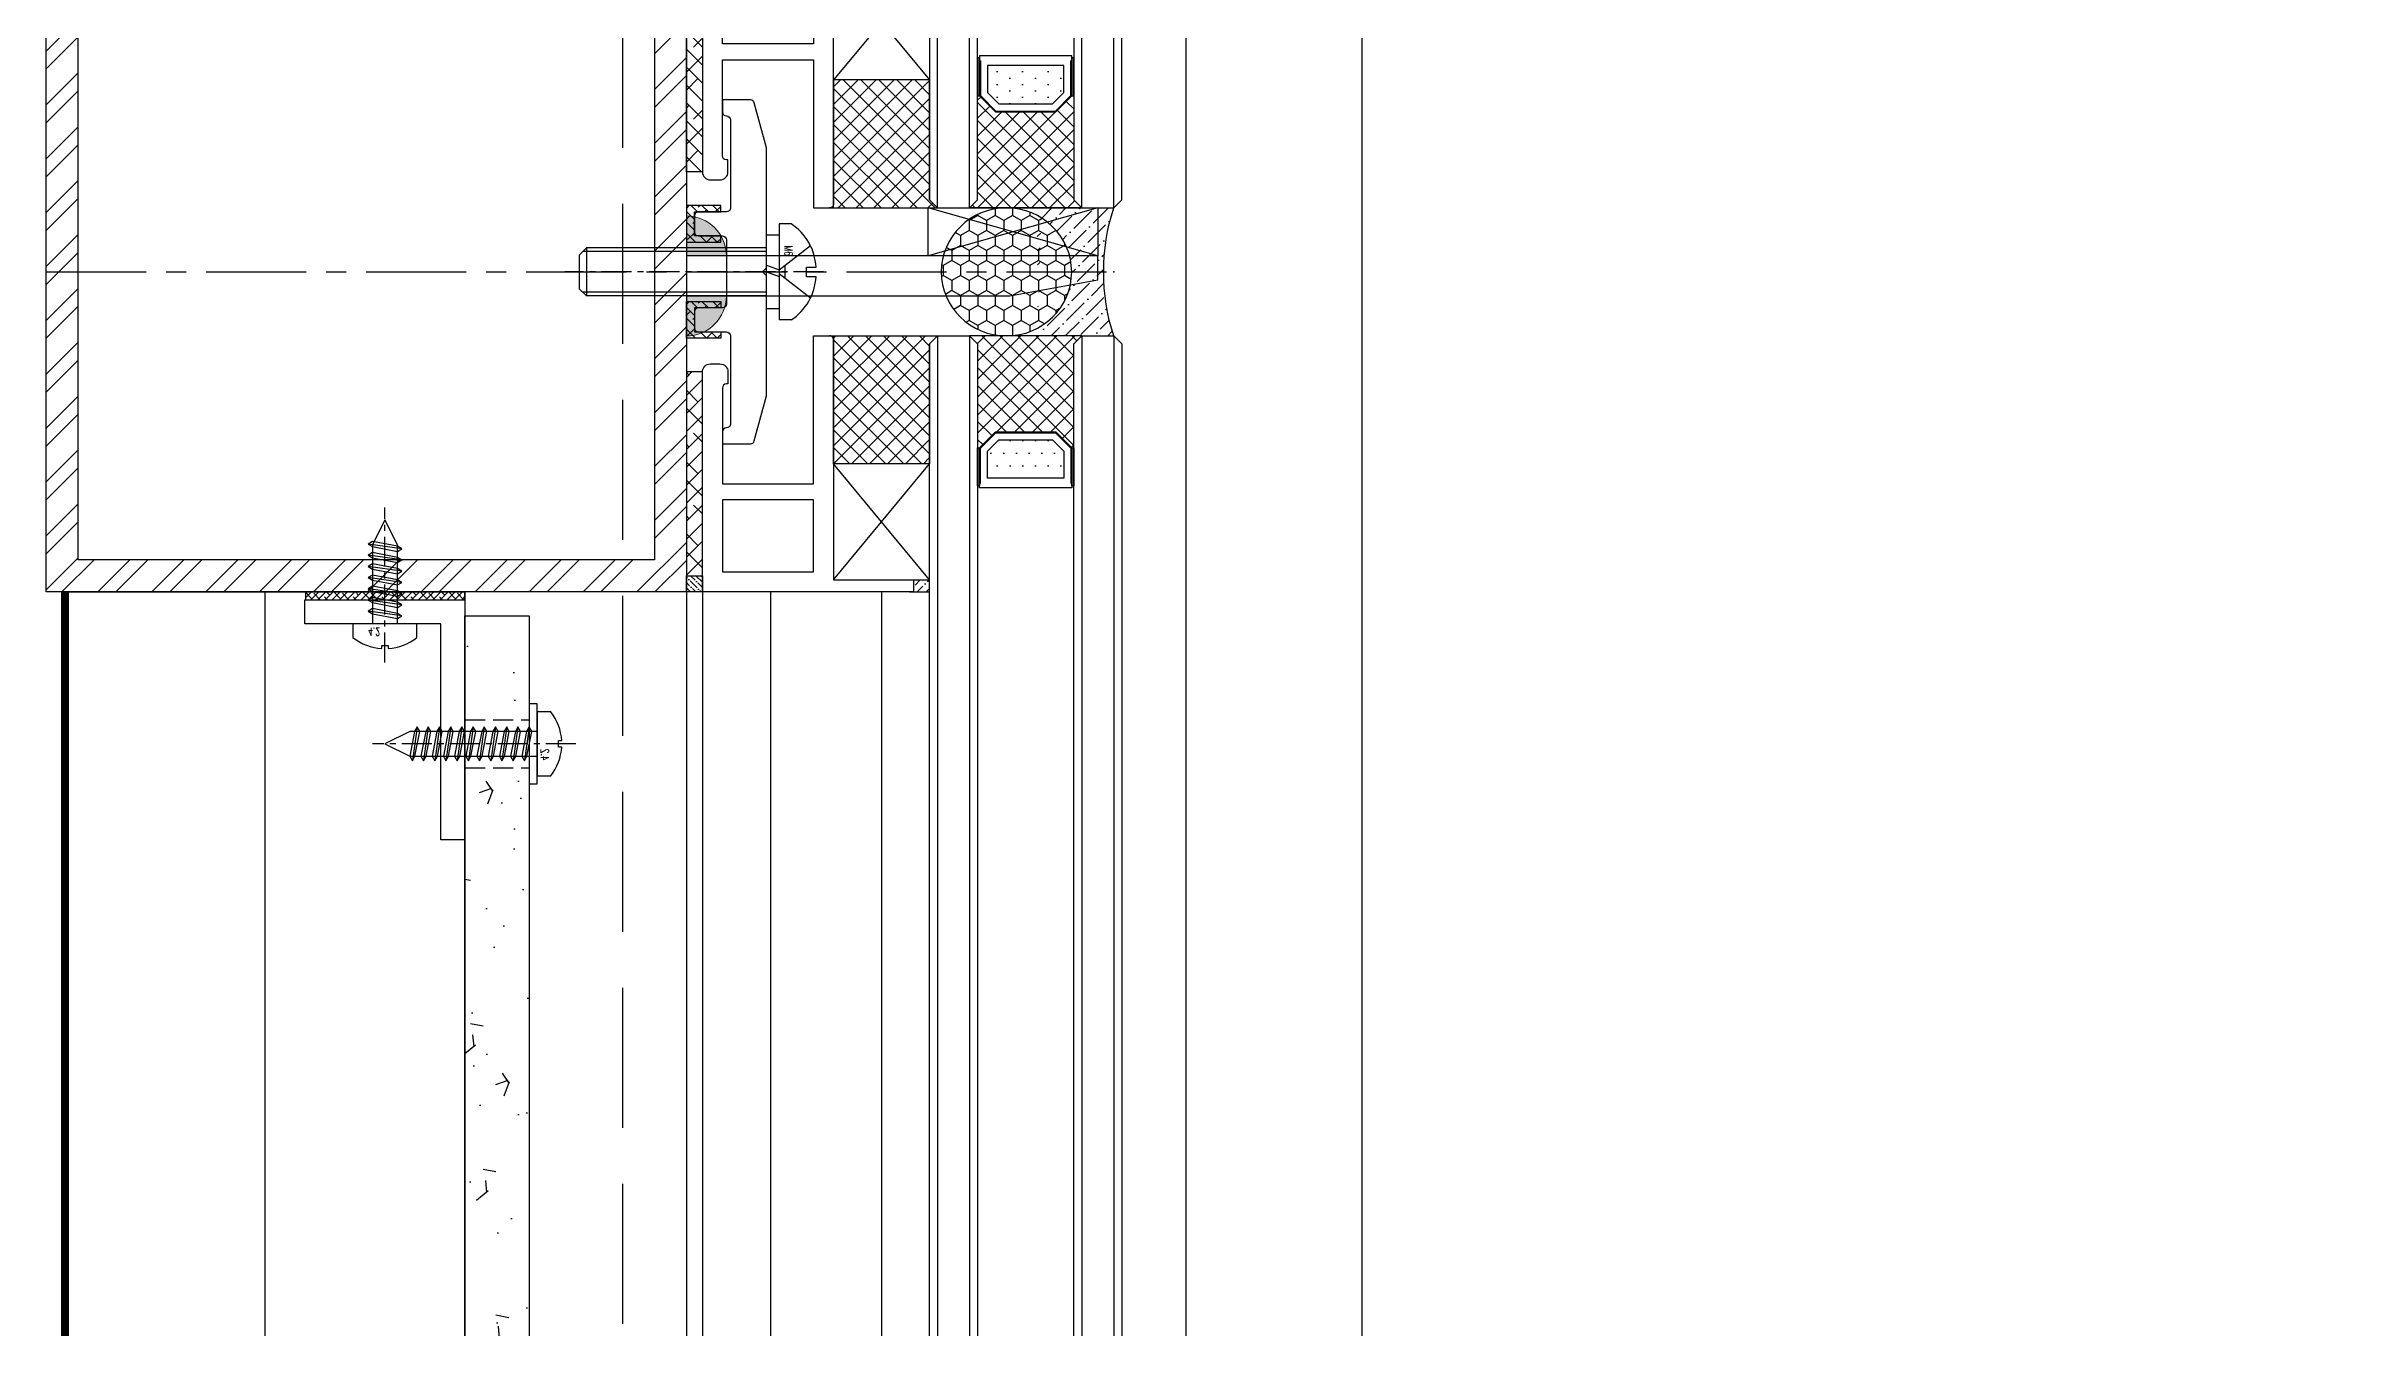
# Model space of a CAD drawing. Extents: x 220580 to 2027826, y -309201 to 71987.
# Drawn here: x 323569.2 to 323857.7, y -153011.4 to -152851.1 of the extents above; entities that cross this region are included whole.
import ezdxf
from ezdxf.enums import TextEntityAlignment as Align

# ---------------------------------------------------------------- set-up
doc = ezdxf.new("R2010")
doc.units = 0
for name, pattern in [('AUSGEZOGEN', [0]), ('CENTER', [2, 1.25, -0.25, 0.25, -0.25]), ('ZN-CENTER', [2, 1.25, -0.25, 0.25, -0.25]), ('ZN-DASH', [0.35, 0.25, -0.1])]:
    doc.linetypes.add(name, pattern=pattern)
for name, color, linetype in [('!ZN1-填充-8', 8, 'Continuous'), ('!ZN3-其它材质幕墙-60', 60, 'Continuous'), ('!ZN3-玻璃幕墙-4', 4, 'Continuous'), ('!ZN4-辅助材料-1', 1, 'Continuous'), ('!ZN4-配件-11', 11, 'Continuous'), ('!ZN5-钢材投影-40', 40, 'Continuous'), ('!ZN5-铝材投影-112', 112, 'Continuous'), ('!ZN5-铝材断面-6', 6, 'Continuous'), ('!ZN6-虚线-8', 8, 'ZN-DASH'), ('11紧固件', 11, 'Continuous'), ('20剖面图$0$A-SFCE', 30, 'Continuous'), ('2钢材断面', 2, 'Continuous'), ('A_Hatch', 8, 'Continuous'), ('BM', 8, '保温棉'), ('DIM', 173, 'Continuous'), ('Fill', 8, 'Continuous'), ('ZX', 240, 'CENTER'), ('型材截面颜色', 253, 'Continuous')]:
    doc.layers.add(name, color=color, linetype=linetype)
for name, color, linetype, lineweight in [('0CABR-填充', 8, 'Continuous', 5), ('0CABR-密封材料、垫片', 195, 'Continuous', 9), ('0填充', 8, 'Continuous', 13)]:
    doc.layers.add(name, color=color, linetype=linetype, lineweight=lineweight)
doc.styles.add('DHTEXT-1', font='ROMANS.shx', dxfattribs={"width": 0.7, "bigfont": 'CHINESE.shx'})
doc.linetypes.add('保温棉', pattern='A,0.006248399999999999,-6.2484,[134,ltypeshp.shx,S=6.2484,R=0,X=-6.2484,Y=0],-12.4968,[134,ltypeshp.shx,S=6.2484,R=180,X=6.2484,Y=0],-6.2484', length=24.9998484)
doc.dimstyles.new('ZN200', dxfattribs={"dimscale": 200, "dimtxt": 2.5, "dimasz": 1.5, "dimexe": 1, "dimexo": 2, "dimgap": 0.9, "dimtad": 1, "dimdec": 0, "dimdsep": 46, "dimtxsty": 'DHTEXT-1', "dimblk": 'ARCHTICK', "dimcen": 2.5, "dimclrd": 173, "dimclre": 173, "dimclrt": 7, "dimazin": 2, "dimtfac": 1, "dimtdec": 0, "dimtix": 1, "dimtmove": 2, "dimatfit": 3, "dimfxl": 0, "dimtolj": 1, "dimtzin": 0, "dimarcsym": 0})

# ---------------------------------------------------------------- blocks, each defined once
blk = doc.blocks.new('20250822090122')
at = {"layer": 'A_Hatch'}
h = blk.add_hatch(dxfattribs=at)
h.set_pattern_fill('ANSI32', color=256)
h.set_pattern_definition([(45, (-80, -40), (-3.367596045400933, 3.367596045400933), []), (45, (-77.75493500000448, -40), (-3.367596045400933, 3.367596045400933), [])])
h.paths.add_polyline_path([(0, 40), (-80, 40), (-80, -40), (0, -40)])
h.paths.add_polyline_path([(-4, 36), (-4, -36), (-76, -36), (-76, 36)], flags=16)
at = {"layer": '2钢材断面'}
for points in [[(-80, 40), (0, 40), (0, -40), (-80, -40)], [(-76, 36), (-4, 36), (-4, -36), (-76, -36)]]:
    blk.add_lwpolyline(points, close=True, dxfattribs=at)
blk = doc.blocks.new('20230625105620')
at = {"layer": '0CABR-填充'}
h = blk.add_hatch(dxfattribs=at)
h.set_pattern_fill('ANSI38', color=256, scale=0.3, angle=90.00000000000001)
h.set_pattern_definition([(135, (669.6330778690171, -11486.45394119481), (-0.6735192090801863, -0.6735192090801866), []), (225, (669.6330778690171, -11486.45394119481), (-0.6735192090801858, -2.02055762724056), [2.38125, -1.42875])])
h.paths.add_polyline_path([(-5.199999999720603, 3.69999999992433), (-5.199999999953434, 4.500000000203727), (-8.5, 4.499999999970896), (-8.49999999976717, 7.499999999970896), (-5.199999999953434, 7.499999999970896), (-5.199999999953434, 8.300000000017462), (-9.49999999976717, 8.300000000017462), (-9.5, 3.69999999992433)])
h = blk.add_hatch(dxfattribs=at)
h.set_pattern_fill('ANSI38', color=256, scale=0.3, angle=90)
h.set_pattern_definition([(135, (669.6330778690754, -11486.45394119481), (-0.6735192090801865, -0.6735192090801864), []), (225, (669.6330778690754, -11486.45394119481), (-0.6735192090801867, -2.020557627240559), [2.38125, -1.42875])])
h.paths.add_polyline_path([(-5.199999999662396, 3.69999999992433), (-5.199999999895226, 4.500000000203727), (-8.499999999941792, 4.499999999970896), (-8.499999999708962, 7.499999999970896), (-5.199999999895226, 7.499999999970896), (-5.199999999895226, 8.300000000017462), (-9.499999999708962, 8.300000000017462), (-9.499999999941792, 3.69999999992433)])
h = blk.add_hatch(dxfattribs=at)
h.set_pattern_fill('ANSI38', color=256, scale=0.3, angle=90.00000000000001)
h.set_pattern_definition([(135, (669.6330778687843, -11498.45394119481), (-0.6735192090801863, -0.6735192090801866), []), (225, (669.6330778687843, -11498.45394119481), (-0.6735192090801858, -2.02055762724056), [2.38125, -1.42875])])
h.paths.add_polyline_path([(-5.199999999953434, -8.30000000007567), (-5.200000000186265, -7.499999999796273), (-8.50000000023283, -7.500000000029104), (-8.5, -4.500000000029104), (-5.200000000186265, -4.500000000029104), (-5.200000000186265, -3.699999999982538), (-9.5, -3.699999999982538), (-9.50000000023283, -8.30000000007567)])
h = blk.add_hatch(dxfattribs=at)
h.set_pattern_fill('ANSI38', color=256, scale=0.3, angle=90)
h.set_pattern_definition([(135, (669.6330778688425, -11498.45394119481), (-0.6735192090801865, -0.6735192090801864), []), (225, (669.6330778688425, -11498.45394119481), (-0.6735192090801867, -2.020557627240559), [2.38125, -1.42875])])
h.paths.add_polyline_path([(-5.199999999895226, -8.30000000007567), (-5.200000000128057, -7.499999999796273), (-8.500000000174623, -7.500000000029104), (-8.499999999941792, -4.500000000029104), (-5.200000000128057, -4.500000000029104), (-5.200000000128057, -3.699999999982538), (-9.499999999941792, -3.699999999982538), (-9.500000000174623, -8.30000000007567)])
at = {"layer": '!ZN4-辅助材料-1'}
for points in [[(-5.199999999662396, 3.69999999992433), (-5.199999999895226, 4.500000000203727), (-8.499999999941792, 4.499999999970896), (-8.499999999708962, 7.499999999970896), (-5.199999999895226, 7.499999999970896), (-5.199999999895226, 8.300000000017462), (-9.499999999708962, 8.300000000017462), (-9.499999999941792, 3.69999999992433), (-5.199999999662396, 3.69999999992433)], [(-5.199999999662396, -3.700000000215368), (-5.199999999895226, -4.500000000261934), (-8.499999999941792, -4.500000000261934), (-8.499999999708962, -7.500000000029104), (-5.199999999895226, -7.500000000261934), (-5.199999999895226, -8.30000000007567), (-9.499999999708962, -8.30000000007567), (-9.499999999941792, -3.699999999982538), (-5.199999999662396, -3.700000000215368)]]:
    blk.add_lwpolyline(points, dxfattribs=at)
at = {"layer": '!ZN5-铝材投影-112'}
blk.add_lwpolyline([(-4.499999999767169, 3.999999999970896), (-4.5, -4.000000000029104, -0.4142135623702536), (-4.999999999767169, -4.500000000029104), (-7.999999999767169, -4.500000000029104, 0.414213562373095), (-8.49999999976717, -5.000000000029104), (-8.49999999976717, -7.000000000029104, 0.414213562373095), (-7.999999999767169, -7.500000000029104), (-4.499999999476131, -7.500000000025466, -0.414213562373095), (-3.999999999476131, -8.000000000025466), (-3.999999999476131, -19.00000000002547, -0.414213562373095), (-4.499999999476131, -19.50000000002547, 0.414213562373095), (-4.999999999476131, -20.00000000002547), (-4.999999999476131, -21.50000000002547), (-1.491358648519963, -21.5000000000291, 0.3394542588629411), (-1.008395735407248, -21.12940952254576), (0.5, -15.5000000000291), (0.5, -0.5000000000291038), (0, -2.91038304567337e-11), (0.5, 0.4999999999708962), (0.5000000002328306, 15.4999999999709), (-1.008395735174417, 21.12940952248755, 0.3394542588629411), (-1.491358648519963, 21.4999999999709), (-4.999999999476131, 21.49999999996726), (-4.999999999476131, 19.99999999996726, 0.414213562373095), (-4.499999999476131, 19.49999999996726, -0.414213562373095), (-3.999999999476131, 18.99999999996726), (-3.999999999476131, 7.999999999967258, -0.414213562373095), (-4.499999999476131, 7.499999999967258), (-7.999999999767169, 7.499999999970896, 0.414213562373095), (-8.49999999976717, 6.999999999970896), (-8.49999999976717, 4.999999999970896, 0.414213562373095), (-7.999999999767169, 4.499999999970896), (-4.999999999767169, 4.499999999970896, -0.4142135623688329), (-4.499999999767169, 3.999999999970896)], format="xyb", close=True, dxfattribs=at)
at = {"layer": '0CABR-密封材料、垫片'}
for points in [[(-5.199999999720603, 3.69999999992433), (-5.199999999953434, 4.500000000203727), (-8.5, 4.499999999970896), (-8.49999999976717, 7.499999999970896), (-5.199999999953434, 7.499999999970896), (-5.199999999953434, 8.300000000017462), (-9.49999999976717, 8.300000000017462), (-9.5, 3.69999999992433), (-5.199999999720603, 3.69999999992433)], [(-5.199999999720603, -3.700000000215368), (-5.199999999953434, -4.500000000261934), (-8.5, -4.500000000261934), (-8.49999999976717, -7.500000000029104), (-5.199999999953434, -7.500000000261934), (-5.199999999953434, -8.30000000007567), (-9.49999999976717, -8.30000000007567), (-9.5, -3.699999999982538), (-5.199999999720603, -3.700000000215368)]]:
    blk.add_lwpolyline(points, dxfattribs=at)
blk = doc.blocks.new('*U610')
at = {"linetype": 'ByBlock', "ltscale": 10}
for p, q in [((-3.099760062443238, 5.999999999999091), (-1.5997600624396, 5.999999999999091)), ((-1.5997600624396, -5.999999999999091), (-1.5997600624396, 5.999999999999091)), ((-5.512308570388996, 3.264313849224891), (-1.5997600624396, 0.2324707128979036)), ((-1.5997600624396, -4.620044984873882), (-1.5997600624396, 4.620044984872013)), ((-1.5997600624396, 4.620044984872013), (0, 4.620044984872013)), ((0, 4.620044984872013), (0, -4.620044984873882)), ((2.220446049250313e-16, 3.000000000002645), (22.5002399375644, 3.000000000000339)), ((22.50023993756076, -2.999999999986928), (22.50023993755713, 3.000000000014891)), ((22.50023993755713, 3.000000000014891), (23.40023993755858, 2.100000000013436)), ((-6.199760062438145, 0.5999999999958163), (-4.999760062433779, 0.5999999999976353)), ((-4.999760062433779, 0.5999999999976353), (-4.999760062433779, -0.5999999999994543)), ((-2.359507198434585, 0.8212005739923881), (-2.359507198434585, -0.8212005739890408)), ((0, -9.343636975245317e-13), (-1.5997600624396, 0.5822434348437788)), ((2.220446049250313e-16, 2.55000000000389), (22.95023993756877, 2.549999999997793)), ((23.40023993756222, -2.100000000009119), (23.40023993755858, 2.100000000013436)), ((-4.999760062433779, -0.5999999999994543), (-6.200041946336569, -0.6000000000067303)), ((-5.512308570388996, -3.264313849219434), (-1.5997600624396, -0.2324707128950645)), ((-0.0001236077368957922, -0.834518847842471), (-1.599883670176496, -0.2522754129977578)), ((0, -2.549999999996544), (22.95023993757604, -2.549999999997114)), ((22.50023993755713, -3.000000000014213), (23.40023993755858, -2.100000000012757)), ((0, -4.620044984873882), (-1.5997600624396, -4.620044984873882)), ((2.220446049250313e-16, -2.999999999997355), (22.50023993756804, -2.999999999999661)), ((-3.0997600624396, -5.999999999999091), (-1.5997600624396, -5.999999999999091))]:
    blk.add_line(p, q, dxfattribs=at)
at = {"color": 0, "linetype": 'ZN-CENTER', "ltscale": 3}
blk.add_line((-7.149760062439595, 2.968965134506063e-13), (25.2002399375604, 2.456684181638768e-12), dxfattribs=at)
at = {"linetype": 'ByBlock', "ltscale": 10}
for centre, radius, start, end in [((0.6289204536260513, 0.2696463704114649), 6.836666666661672, 123.0516276806388, 177.2303399897559), ((0.6289204536260513, -0.2696463704151029), 6.836666666662514, 182.7696600102441, 236.9483723193611)]:
    blk.add_arc(centre, radius, start, end, dxfattribs=at)
at = {"layer": 'Defpoints', "color": 0, "ltscale": 10, "style": 'DHTEXT-1', "width": 0.7}
blk.add_text('M6', height=1, rotation=90, dxfattribs=at).set_placement((-2.254738332375523, -2.651439335049475), align=Align.CENTER)
blk = doc.blocks.new('16胶缝')
at = {"layer": '!ZN1-填充-8', "ltscale": 0.1}
h = blk.add_hatch(dxfattribs=at)
h.set_pattern_fill('HONEY', color=256, scale=10, style=0)
h.set_pattern_definition([(4.818975183877585e-15, (-19679.56000236233, -11324.37131966545), (1.875, 1.08253175), [1.25, -2.5]), (120, (-19679.56000236233, -11324.37131966545), (-1.874999995903225, 1.082531757095823), [1.249999999999998, -2.499999999999997]), (60.00000000000003, (-19679.56000236233, -11324.37131966545), (4.096775418904741e-09, 2.165063507095822), [-2.499999999999998, 1.249999999999999])])
edge = h.paths.add_edge_path()
edge.add_ellipse((8.000000000182808, 13.40127735032729), major_axis=(-1.852811262691897e-12, -8.148750109612592), ratio=0.9817456533069091, start_angle=0, end_angle=360)
h = blk.add_hatch(dxfattribs=at)
h.set_pattern_fill('ANSI36', color=256, scale=10, style=0)
h.set_pattern_definition([(45.00000000000003, (-19679.575386873, -11324.37131966545), (0.6629126073623883, 2.430679560328756), [3.125, -0.625, 0, -0.625])])
edge = h.paths.add_edge_path()
edge.add_ellipse((8.015384510843433, 13.40127735032729), major_axis=(0.8733517820453444, 8.103544729698486), ratio=0.9813319895029027, start_angle=124.6262873536864, end_angle=247.3977371599691, ccw=False)
edge.add_arc((0.0005942590132690384, 10.19757702908555), 1.197577176534192, 269.97156881858757, 324.48671338471985, ccw=False)
edge.add_line((1.455191522836685e-11, 8.999999999992724), (1.091393642127514e-11, -1.818989403545856e-12))
edge.add_arc((8.000000000015461, -24.92179927315374), 26.17434008740905, 432.2031562990745, 467.7968437009381, ccw=False)
edge.add_line((16.00000000001455, 0), (16.00000000001091, 9.000000000003638))
edge.add_arc((16.00645417175474, 10.22705133927502), 1.227068313314542, 216.5905572920867, 269.6986325029304, ccw=False)
at = {"layer": '!ZN4-辅助材料-1', "color": 1, "ltscale": 0.1}
blk.add_arc((8.000000000014552, -24.92179927313555), 26.17434008739207, 72.20315629866607, 107.7968437013339, dxfattribs=at)
blk.add_ellipse((8.000000000182808, 13.40127735032729), major_axis=(-1.852811262691897e-12, -8.148750109612592), ratio=0.9817456533069091, dxfattribs=at)
blk.add_point((8.000000000014552, 7.275957614183426e-12), dxfattribs=at)
blk = doc.blocks.new('胶缝断面')
at = {"color": 7, "ltscale": 0.1, "extrusion": (0, 0, -1), "zscale": -1, "rotation": 180}
blk.add_blockref('16胶缝', (8, 5.456968210637569e-12), dxfattribs=at)
blk = doc.blocks.new('20230625110549')
at = {"layer": '!ZN1-填充-8', "ltscale": 20}
h = blk.add_hatch(color=256, dxfattribs=at)
h.dxf.hatch_style = 1
h.paths.add_polyline_path([(0, 5), (0, 0), (5, 0, 0.4142135623730951)])
at = {"layer": '0CABR-填充', "ltscale": 20}
blk.add_line((0, 0), (0, 5), dxfattribs=at)
blk.add_arc((0, 0), 5, 0, 90, dxfattribs=at)
blk = doc.blocks.new('20250822103150', base_point=(-89262.55327602196, -87415.13117897836))
at = {"layer": '!ZN4-辅助材料-1'}
blk.add_lwpolyline([(-89131.15327524142, -87413.13117784284), (-89152.31959590278, -87413.13230322828), (-89152.31959575377, -87407.13276996238), (-89131.15327509241, -87407.13164457693), (-89131.15327524142, -87413.13117784284), (-89152.31959575377, -87407.13276996238), (-89131.15327509241, -87407.13164457693), (-89152.31959590278, -87413.13230322828)], dxfattribs=at)
at = {"layer": '!ZN5-钢材投影-40'}
blk.add_lwpolyline([(-89142.15327716633, -87418.13194908516), (-89131.15327524142, -87416.13194908516), (-89131.15327524142, -87413.13117784284), (-89182.55327602196, -87413.13117784284), (-89182.55327602196, -87418.13117784284), (-89142.14942095472, -87418.13117784284)], close=True, dxfattribs=at)
at = {"layer": '0CABR-填充', "ltscale": 20}
blk.add_blockref('20230625110549', (-89182.55327602196, -87413.13117784284), dxfattribs=at)
at = {"layer": '0CABR-填充', "ltscale": 20, "xscale": -1, "rotation": 180}
blk.add_blockref('20230625110549', (-89182.55327602196, -87418.1311778428), dxfattribs=at)
blk = doc.blocks.new('20240131155736')
at = {"layer": '!ZN1-填充-8'}
h = blk.add_hatch(dxfattribs=at)
h.set_pattern_fill('ANSI36', color=256, scale=0.5, angle=270, style=0)
h.set_pattern_definition([(315, (4155.516182055328, -11794.82250172619), (1.543481520808761, -0.4209495056751171), [1.984375, -0.396875, 0, -0.396875])])
h.paths.add_polyline_path([(-0.7497986001617392, 0.7500036128367356), (-0.7497986001617392, -0.7500036128367356), (1.250202532093681, -0.7500036128367356), (1.250202532093681, 0.7500036128367356)])
at = {"layer": '!ZN4-辅助材料-1', "linetype": 'AUSGEZOGEN'}
blk.add_line((-1.250202532108233, 0.749996387068677), (1.250202532108233, 0.7500036128367356), dxfattribs=at)
blk = doc.blocks.new('20240131160147')
at = {"layer": '!ZN5-铝材断面-6'}
blk.add_lwpolyline([(-3.359996820086963, 1.24972521692689), (-3.360017300714389, 19.749725232934), (-0.8600173007143894, 19.749725232934), (-0.8599968200869625, -10.750274787526), (9.139988671027822, -10.75027476862306), (9.139988671027822, -12.25027476862306), (-17.2600001134706, -12.25027476875402), (-17.2600001134706, 15.24972523121687, -0.414213562373095), (-16.2600001134706, 16.24972523121687), (-15.06000012539153, 16.24972523121687, -0.414213562373095), (-14.06000012539153, 15.24972523121687), (-14.06000012539153, 13.74972523121687), (-14.2600001134706, 13.74972523121687, 0.414213562373095), (-14.7600001134706, 13.24972523121687), (-14.7600001134706, 1.249725235698861)], format="xyb", close=True, dxfattribs=at)
blk.add_lwpolyline([(-14.7600001134706, -0.7502747643011389), (-14.7600001134706, -9.750274768754025), (-3.359996820086963, -9.750274787525996), (-3.359996820086963, -0.7502747830731096)], close=True, dxfattribs=at)
at = {"layer": '!ZN1-填充-8', "ltscale": 50, "xscale": -1, "rotation": 180}
blk.add_blockref('20240131155736', (9.889797354408074, -11.50027115578996), dxfattribs=at)
blk = doc.blocks.new('20250822102610', base_point=(-89164.55327459493, -87453.63117898782))
at = {"layer": '!ZN1-填充-8'}
h = blk.add_hatch(dxfattribs=at)
h.set_pattern_fill('ANSI37', color=256, angle=-1.272221872585407e-14, style=0)
h.set_pattern_definition([(44.99999999999999, (0, 0), (-1.122532015133644, 1.122532015133644), []), (135, (0, 0), (-1.122532015133644, -1.122532015133644), [])])
edge = h.paths.add_edge_path()
edge.add_line((-89165.05327484866, -87423.13117512563), (-89151.55327484867, -87423.13118085341))
edge.add_line((-89151.55327484867, -87423.13118085341), (-89152.55327484867, -87424.13118000627))
edge.add_line((-89152.55327484867, -87424.13118000627), (-89152.55327484867, -87439.13118438769))
edge.add_line((-89152.55327484867, -87439.13118438769), (-89164.55327484867, -87439.13117682973))
edge.add_line((-89164.55327484867, -87439.13117682973), (-89164.55327484867, -87423.63117784967))
edge.add_arc((-89165.05327484867, -87423.63117512563), 0.5000000000074204, 359.9996878473482, 449.9999999983324)
at = {"layer": '!ZN1-填充-8', "ltscale": 100}
for p, q in [((-89152.5532746931, -87453.63117898782), (-89164.55327484867, -87439.13117682973)), ((-89164.55327459493, -87453.63117898782), (-89152.55327484867, -87439.13118438756))]:
    blk.add_line(p, q, dxfattribs=at)
at = {"layer": '!ZN4-辅助材料-1', "linetype": 'AUSGEZOGEN'}
blk.add_lwpolyline([(-89165.05327484866, -87423.13117512563), (-89151.55327484867, -87423.13118085341), (-89152.55327484867, -87424.13118000627), (-89152.55327484867, -87439.13118438769), (-89164.55327484867, -87439.13117682973), (-89164.55327484867, -87423.63117784967, 0.4142151580810171), (-89165.05327484866, -87423.13117512563), (-89165.05327484866, -87423.13117512563)], format="xyb", dxfattribs=at)
blk.add_lwpolyline([(-89152.55327484867, -87439.13118438768), (-89164.55327467559, -87439.13117716176), (-89164.55327469764, -87442.13117353823)], dxfattribs=at)
blk.add_lwpolyline([(-89164.55327459965, -87439.13117716176), (-89164.55327459493, -87453.63117898782), (-89152.5532746931, -87453.63117898782), (-89152.55327469783, -87439.13117716176)], close=True, dxfattribs=at)
blk = doc.blocks.new('20250822103338', base_point=(-89182.55327602196, -87455.13117897836))
at = {"layer": '0填充'}
h = blk.add_hatch(dxfattribs=at)
h.set_pattern_fill('ANSI38', color=256, angle=360, style=0)
h.set_pattern_definition([(45, (0, 0), (-1.122532015133644, 1.122532015133644), []), (134.9999999999999, (0, 0), (-3.367596045400932, 1.122532015133645), [3.96875, -2.38125])])
h.paths.add_polyline_path([(-89182.553276022, -87453.13117897836), (-89180.55327602198, -87453.13117897836), (-89180.55327602211, -87427.6311789784), (-89182.55327602211, -87427.6311789784)])
at = {"layer": '型材截面颜色', "ltscale": 60}
h = blk.add_hatch(dxfattribs=at)
h.set_pattern_fill('ANSI36', color=256, scale=0.3, angle=90.00000000000001)
h.set_pattern_definition([(135, (0, 0), (-0.9260889124852567, 0.2525697034050699), [1.190625, -0.238125, 0, -0.238125])])
h.paths.add_polyline_path([(-89182.55327602196, -87455.13117898106), (-89182.55327602196, -87453.13104161006), (-89180.55326710995, -87453.1311102956), (-89180.55326710995, -87455.13124766659)])
at = {"layer": '!ZN4-辅助材料-1'}
for points in [[(-89180.55327602195, -87427.6311789784), (-89182.55327602195, -87427.6311789784), (-89182.55327602196, -87453.13117897836), (-89180.55327602196, -87453.13117897836)], [(-89182.55327602196, -87455.13117897836), (-89182.55327602196, -87453.13104160737), (-89180.55326570052, -87453.13103338321), (-89180.55326570052, -87455.1311707542)]]:
    blk.add_lwpolyline(points, close=True, dxfattribs=at)
at = {"layer": '0CABR-密封材料、垫片'}
blk.add_lwpolyline([(-89180.55327602195, -87427.6311789784), (-89182.55327602195, -87427.6311789784), (-89182.55327602196, -87455.13117897836), (-89180.55327602196, -87455.13117897836)], close=True, dxfattribs=at)
blk = doc.blocks.new('20250822103828')
at = {"layer": '!ZN4-辅助材料-1', "ltscale": 100}
for name, p in [('20250822102610', (18.40000010126096, 1.499999990541255)), ('20250822103338', (0, 0))]:
    blk.add_blockref(name, p, dxfattribs=at)
at = {"layer": '!ZN6-虚线-8', "ltscale": 50}
blk.add_blockref('20240131160147', (19.26000011348515, 12.25027476875402), dxfattribs=at)
blk = doc.blocks.new('*U1874')
at = {"layer": '!ZN1-填充-8'}
for points in [[(-18, 26.75000102790364), (-18, 22.00000102790364), (-17.75, 22.00000102790364), (-17.75, 26.75000102790364)], [(-6.25, 26.75000102790364), (-6.25, 22.00000102790364), (-6, 22.00000102790364), (-6, 26.75000102790364)], [(-18, -26.75000102790364), (-18, -22.00000102790364), (-17.75, -22.00000102790364), (-17.75, -26.75000102790364)], [(-6.25, -26.75000102790364), (-6.25, -22.00000102790364), (-6, -22.00000102790364), (-6, -26.75000102790364)]]:
    blk.add_hatch(color=256, dxfattribs=at).paths.add_polyline_path(points)
h = blk.add_hatch(dxfattribs=at)
h.set_pattern_fill('DOTS', color=8, angle=90, style=0)
h.set_pattern_definition([(90, (0, 13.9999989689677), (-1.5875, 0.7937500000000002), [0, -1.5875])])
h.paths.add_polyline_path([(-15.33578673216107, 21.00000143289799), (-8.664213388663484, 21.00000143289799), (-7.249997335646185, 22.41421748591165), (-7.249997335646185, 25.80000143289726), (-16.74999733564619, 25.80000143289726), (-16.74999733564619, 22.41421203638674)])
h = blk.add_hatch(dxfattribs=at)
h.set_pattern_fill('ANSI37', color=256, scale=0.5000000000000001, angle=90.00000000000001, style=0)
h.set_pattern_definition([(135, (0, 13.9999989689677), (-1.122532015133644, -1.122532015133644), []), (225, (0, 13.9999989689677), (1.122532015133644, -1.122532015133644), [])])
h.paths.add_polyline_path([(-5.000001026521204, 7.999999998435669), (-19.0000010265212, 7.999999998435669), (-18.0000010265212, 8.99999999843567), (-18.0000010265212, 21.99999999843567), (-17.7500010265212, 21.99999999843567), (-15.7500010265212, 19.99999999843567), (-8.250001026521204, 19.99999999843567), (-6.250001026521204, 21.99999999843567), (-6.000001026521204, 21.99999999843567), (-6.000001026521204, 8.99999999843567)])
h = blk.add_hatch(dxfattribs=at)
h.set_pattern_fill('ANSI37', color=256, scale=0.5, style=0)
h.set_pattern_definition([(45, (104147.152268232, 29987.51196815458), (-1.122532015133644, 1.122532015133644), []), (135, (104147.152268232, 29987.51196815458), (-1.122532015133644, -1.122532015133644), [])])
h.paths.add_polyline_path([(-5.000001026521204, -7.999999998435669), (-19.0000010265212, -7.999999998435669), (-18.0000010265212, -8.99999999843567), (-18.0000010265212, -21.99999999843567), (-17.7500010265212, -21.99999999843567), (-15.7500010265212, -19.99999999843567), (-8.250001026521204, -19.99999999843567), (-6.250001026521204, -21.99999999843567), (-6.000001026521204, -21.99999999843567), (-6.000001026521204, -8.99999999843567)])
h = blk.add_hatch(dxfattribs=at)
h.set_pattern_fill('DOTS', color=8, angle=-1.272221872585407e-14, style=0)
h.set_pattern_definition([(0, (104147.152268232, 29987.51196815458), (0.7937500000000003, 1.5875), [0, -1.5875])])
h.paths.add_polyline_path([(-15.33578673216107, -21.00000143289799), (-8.664213388663484, -21.00000143289799), (-7.249997335646185, -22.41421748591165), (-7.249997335646185, -25.80000143289726), (-16.74999733564619, -25.80000143289726), (-16.74999733564619, -22.41421203638674)])
for p, q in [((-23, 8.000001027903636), (-23.00000000001455, 425.0000000494219)), ((-19.00000102947524, 7.999999998435669), (-19.00000102947524, 424.999999019954)), ((-4.999999091349309, 7.999999998435669), (-4.999999091363861, 424.999999019954)), ((-1.000000120824552, 8.000001027903636), (-1.000000120839104, 425.0000000494219)), ((-23, -8.000001027907274), (-23.00000000001455, -524.9999999505853)), ((-19.00000102947524, -7.999999998435669), (-19.00000102947524, -524.9999989211174)), ((-4.999999091349309, -7.999999998435669), (-4.999999091363861, -524.9999989211174)), ((-1.000000120824552, -8.000001027907274), (-1.000000120839104, -524.9999999505853))]:
    blk.add_line(p, q, dxfattribs=at)
at = {"layer": '!ZN3-玻璃幕墙-4'}
for points in [[(-24.00000000001455, 425.0000000494219), (-24, 9.000001027903636), (-23, 8.000001027903636), (-19, 8.000001027903636), (-18, 9.000001027903636), (-18.00000000001455, 425.0000000494219)], [(-6.000000000014552, 425.0000000494219), (-6, 9.000001027903636), (-5, 8.000001027903636), (-1, 8.000001027903636), (0, 9.000001027903636), (-1.455191522836685e-11, 425.0000000494219)], [(-24.00000000001455, -524.9999999505853), (-24, -9.000001027907274), (-23, -8.000001027907274), (-19, -8.000001027907274), (-18, -9.000001027907274), (-18.00000000001455, -524.9999999505853)], [(-6.000000000014552, -524.9999999505853), (-6, -9.000001027903636), (-5, -8.000001027903636), (-1, -8.000001027903636), (0, -9.000001027903636), (-1.455191522836685e-11, -524.9999999505853)]]:
    blk.add_lwpolyline(points, dxfattribs=at)
at = {"layer": '!ZN4-辅助材料-1'}
for points in [[(-18, 26.75000102790364), (-18, 22.00000102790364), (-17.75, 22.00000102790364), (-17.75, 26.75000102790364)], [(-15.74999993958045, 20.00000102790364), (-8.250000060419552, 20.00000102790364), (-6.250000060419552, 22.00000102790364), (-6.250000060419552, 27.00000102790364), (-17.75000006041955, 27.00000102790364), (-17.75000006041955, 22.00000102790364)], [(-6.25, 26.75000102790364), (-6.25, 22.00000102790364), (-6, 22.00000102790364), (-6, 26.75000102790364)], [(-15.33578673216107, 21.00000143289799), (-8.664213388663484, 21.00000143289799), (-7.249997335646185, 22.41421748591165), (-7.249997335646185, 25.80000143289726), (-16.74999733564619, 25.80000143289726), (-16.74999733564619, 22.41421203638674)], [(-5.000001026521204, 7.999999998435669), (-19.0000010265212, 7.999999998435669), (-18.0000010265212, 8.99999999843567), (-18.0000010265212, 21.99999999843567), (-17.7500010265212, 21.99999999843567), (-15.7500010265212, 19.99999999843567), (-8.250001026521204, 19.99999999843567), (-8.250001026521204, 19.99999999843567), (-6.250001026521204, 21.99999999843567), (-6.000001026521204, 21.99999999843567), (-6.000001026521204, 8.99999999843567), (-5.000001026521204, 7.999999998435669)], [(-5.000001026521204, -7.999999998435669), (-19.0000010265212, -7.999999998435669), (-18.0000010265212, -8.99999999843567), (-18.0000010265212, -21.99999999843567), (-17.7500010265212, -21.99999999843567), (-15.7500010265212, -19.99999999843567), (-8.250001026521204, -19.99999999843567), (-8.250001026521204, -19.99999999843567), (-6.250001026521204, -21.99999999843567), (-6.000001026521204, -21.99999999843567), (-6.000001026521204, -8.99999999843567), (-5.000001026521204, -7.999999998435669)], [(-15.74999993958045, -20.00000102790364), (-8.250000060419552, -20.00000102790364), (-6.250000060419552, -22.00000102790364), (-6.250000060419552, -27.00000102790364), (-17.75000006041955, -27.00000102790364), (-17.75000006041955, -22.00000102790364)], [(-18, -26.75000102790364), (-18, -22.00000102790364), (-17.75, -22.00000102790364), (-17.75, -26.75000102790364)], [(-15.33578673216107, -21.00000143289799), (-8.664213388663484, -21.00000143289799), (-7.249997335646185, -22.41421748591165), (-7.249997335646185, -25.80000143289726), (-16.74999733564619, -25.80000143289726), (-16.74999733564619, -22.41421203638674)], [(-6.25, -26.75000102790364), (-6.25, -22.00000102790364), (-6, -22.00000102790364), (-6, -26.75000102790364)]]:
    blk.add_lwpolyline(points, close=True, dxfattribs=at)
for points in [[(-17.74999853286135, 26.40000038206927), (-17.65000006041373, 26.40000038206927), (-17.65000006041373, 22.04142079812664), (-15.70857608562801, 20.09999682333728), (-8.291423709393712, 20.09999682333728), (-6.349998532867176, 22.04142199986745), (-6.349998532867176, 26.40000102790509), (-6.250000060419552, 26.40000102790509), (-6.349998532867176, 26.40000102790509)], [(-17.74999853286135, -26.40000038206927), (-17.65000006041373, -26.40000038206927), (-17.65000006041373, -22.04142079812664), (-15.70857608562801, -20.09999682333728), (-8.291423709393712, -20.09999682333728), (-6.349998532867176, -22.04142199986745), (-6.349998532867176, -26.40000102790509), (-6.250000060419552, -26.40000102790509), (-6.349998532867176, -26.40000102790509)]]:
    blk.add_lwpolyline(points, dxfattribs=at)
at = {"layer": '!ZN5-钢材投影-40', "ltscale": 0.3}
blk.add_line((-54.39999999999418, 425.0000000494219), (-54.39999999999418, -524.9999999505853), dxfattribs=at)
at = {"layer": '!ZN5-铝材投影-112'}
for p, q in [((7.999997113627614, 425.0000000494219), (7.999997113627614, -524.9999999505853)), ((30.0000000448199, 425.0000000494219), (30.0000000448199, -524.9999999505853)), ((-52.40170605068852, -39.99999999995634), (-52.40170605068852, -524.9999999505853)), ((-43.9017349172791, -39.99999999995634), (-43.9017349172791, -524.9999999505853)), ((-30.00001585268183, -39.99999999995634), (-30.00001585268183, -524.9999999505853))]:
    blk.add_line(p, q, dxfattribs=at)
at = {"layer": '!ZN6-虚线-8', "color": 8, "linetype": 'ZN-DASH', "ltscale": 70}
blk.add_line((-62.39999999999418, 425.0000000494219), (-62.39999999999418, -524.9999999505853), dxfattribs=at)
at = {"layer": 'Defpoints', "color": 250}
for p in [(-6.000001026521204, 20.00000102790364), (-24.00000205304241, 8.000001027903636), (-18, 7.999999998435669), (-6, 7.999999998435669), (0, 8.000001027903636), (-24.00000205304241, -8.000001027903636), (-18, -7.999999998435669), (-6, -7.999999998435669), (0, -8.000001027903636), (-6.000001026521204, -20.00000102790364)]:
    blk.add_point(p, dxfattribs=at)
at = {"layer": 'ZX', "ltscale": 10}
blk.add_line((-134.3999999999942, 0), (0, 0), dxfattribs=at)
at = {"layer": '!ZN4-辅助材料-1', "ltscale": 100, "xscale": -1, "rotation": 180}
blk.add_blockref('20250822103828', (-54.39999999999418, 40), dxfattribs=at)
at = {"layer": '!ZN4-辅助材料-1', "ltscale": 100}
for name, p in [('20250822103150', (-134.3999999999942, 0)), ('20250822103828', (-54.39999999999418, -40))]:
    blk.add_blockref(name, p, dxfattribs=at)
at = {"layer": '!ZN4-辅助材料-1', "rotation": 270}
blk.add_blockref('胶缝断面', (-1.000000120824552, 1.2082455214113e-07), dxfattribs=at)
at = {"layer": '!ZN4-配件-11', "color": 1, "rotation": 180}
blk.add_blockref('*U610', (-44.40000000005239, 1.557054929435253e-09), dxfattribs=at)
at = {"layer": '!ZN5-铝材断面-6', "ltscale": 100}
blk.add_blockref('20250822090122', (-54.39999999999418, 0), dxfattribs=at)
at = {"layer": '0CABR-填充', "ltscale": 20}
blk.add_blockref('20230625105620', (-44.9000000001688, 0), dxfattribs=at)
blk = doc.blocks.new('*U1909')
at = {"linetype": 'ByBlock', "ltscale": 15}
for points in [[(-0.4970562745584175, 50.5999999996309), (-8.999999994412065, 50.5999999996309), (-8.999999994412065, 50.00000000000342), (-0.599999999627471, 50.00000000000342)], [(0.599999999627471, 50.00000000000342), (8.999999994412065, 50.00000000000342), (8.999999994412065, 50.5999999996309), (1.199999999254942, 50.5999999996309)]]:
    blk.add_lwpolyline(points, dxfattribs=at)
blk.add_lwpolyline([(0.599999999627471, 0.599999999627471), (0.599999999627471, 50.00000000000342, -0.414213562373095), (1.199999999254942, 50.5999999996309), (10.93635668896604, 50.5999999996309), (14.33912577864248, 51.19999999925837), (10.93635668896604, 51.79999999888584), (1.199999999254942, 51.79999999888584, 0.414213562373095), (-0.599999999627471, 50.00000000000342), (-0.599999999627471, 0.599999999627471)], format="xyb", dxfattribs=at)
at = {"color": 0, "linetype": 'ZN-CENTER', "ltscale": 6}
blk.add_lwpolyline([(16.10812437337995, 51.19999999925837), (1.199999999254942, 51.19999999925837, 0.4142135623730951), (0, 50.00000000000342), (0, -1.813810506033718)], format="xyb", dxfattribs=at)
at = {"linetype": 'ByBlock', "ltscale": 15}
blk.add_lwpolyline([(-8.999999994412065, 0.599999999627471), (-8.999999994412065, 0), (8.999999994412065, 0), (8.999999994412065, 0.599999999627471)], close=True, dxfattribs=at)
blk = doc.blocks.new('*U2091')
at = {"color": 0, "linetype": 'CENTER', "ltscale": 3}
blk.add_line((-4.851510917911964, 2.913225216616411e-13), (14.54315256367451, -8.526512829121202e-15), dxfattribs=at)
at = {"linetype": 'ByBlock', "ltscale": 10}
for p, q in [((0, 1.550000000000024), (9.895000016689004, 1.549999999999739)), ((0.9859588387780631, 2.110000000000021), (1.57904116122194, -2.110000000000007)), ((2.385958838778063, 2.109999999999977), (2.97904116122194, -2.110000000000051)), ((3.785958838778063, 2.109999999999933), (4.37904116122194, -2.110000000000094)), ((5.185958838778062, 2.109999999999889), (5.779041161221939, -2.110000000000138)), ((6.585958838778063, 2.109999999999845), (7.17904116122194, -2.110000000000182)), ((7.985958838778063, 2.109999999999801), (8.57904116122194, -2.110000000000226)), ((9.385958838778063, 2.109999999999757), (9.97904116122194, -2.11000000000027)), ((9.895000016689004, 1.549999999999739), (13, -2.927436071331612e-13)), ((9.895000016689004, -1.550000000000255), (0, -1.549999999999945)), ((13, -2.927436071331612e-13), (9.895000016689004, -1.550000000000255))]:
    blk.add_line(p, q, dxfattribs=at)
blk.add_lwpolyline([(-3.087680633323398, 0.4000000000000909, -0.1514667514007003), (-1.723475382979757, 4), (0, 4), (0, -4), (-1.723475382979757, -4, -0.1514667514007005), (-3.087680633323398, -0.4000000000000892), (-2.699999999999932, -0.3999999999999773), (-2.699999999999932, 0.4000000000000341)], format="xyb", close=True, dxfattribs=at)
for points in [[(1.255725010475717, -1.549999999999976), (0.6626426880318403, 1.550000000000018), (0.9859588387779494, 2.109999999999935), (1.309274989524115, 1.550000000000018), (1.902357311968163, -1.549999999999976), (1.57904116122194, -2.10999999999995)], [(2.655725010475717, -1.55000000000002), (2.06264268803184, 1.549999999999975), (2.385958838777949, 2.109999999999892), (2.709274989524115, 1.549999999999975), (3.302357311968163, -1.55000000000002), (2.97904116122194, -2.109999999999994)], [(4.055725010475717, -1.550000000000064), (3.46264268803184, 1.549999999999931), (3.785958838777949, 2.109999999999848), (4.109274989524115, 1.549999999999931), (4.702357311968163, -1.550000000000064), (4.37904116122194, -2.110000000000038)], [(5.455725010475716, -1.550000000000108), (4.86264268803184, 1.549999999999887), (5.185958838777949, 2.109999999999804), (5.509274989524115, 1.549999999999887), (6.102357311968162, -1.550000000000108), (5.779041161221939, -2.110000000000082)], [(6.855725010475717, -1.550000000000152), (6.26264268803184, 1.549999999999843), (6.585958838777949, 2.10999999999976), (6.909274989524115, 1.549999999999843), (7.502357311968162, -1.550000000000152), (7.17904116122194, -2.110000000000126)], [(8.255725010475718, -1.550000000000196), (7.66264268803184, 1.549999999999799), (7.985958838777949, 2.109999999999716), (8.309274989524116, 1.549999999999799), (8.902357311968164, -1.550000000000196), (8.57904116122194, -2.11000000000017)], [(9.655725010475717, -1.55000000000024), (9.06264268803184, 1.549999999999755), (9.385958838777949, 2.109999999999672), (9.709274989524115, 1.549999999999755), (10.30235731196816, -1.55000000000024), (9.97904116122194, -2.110000000000213)]]:
    blk.add_lwpolyline(points, close=True, dxfattribs=at)
at = {"layer": 'Defpoints', "color": 0, "ltscale": 10, "style": 'DHTEXT-1', "width": 0.7}
blk.add_text('4.2', height=1, rotation=90, dxfattribs=at).set_placement((-0.4943080637851551, -1.360906739295894), align=Align.CENTER)
blk = doc.blocks.new('*U2090')
at = {"color": 0, "linetype": 'CENTER', "ltscale": 3}
blk.add_line((-4.851510917911964, 2.913225216616411e-13), (20.54315256367451, -4.2632564145606e-15), dxfattribs=at)
at = {"linetype": 'ByBlock', "ltscale": 10}
for p, q in [((0, 1.550000000000024), (15.895000016689, 1.549999999999744)), ((0.9859588387780631, 2.110000000000021), (1.57904116122194, -2.110000000000007)), ((2.385958838778063, 2.109999999999994), (2.97904116122194, -2.110000000000034)), ((3.785958838778063, 2.109999999999967), (4.37904116122194, -2.110000000000061)), ((5.185958838778062, 2.10999999999994), (5.779041161221939, -2.110000000000087)), ((6.585958838778063, 2.109999999999913), (7.17904116122194, -2.110000000000114)), ((7.985958838778063, 2.109999999999886), (8.57904116122194, -2.110000000000142)), ((9.385958838778063, 2.109999999999859), (9.97904116122194, -2.110000000000168)), ((10.78595883877806, 2.109999999999832), (11.37904116122194, -2.110000000000196)), ((12.18595883877806, 2.109999999999805), (12.77904116122194, -2.110000000000222)), ((13.58595883877806, 2.109999999999778), (14.17904116122194, -2.110000000000249)), ((14.98595883877806, 2.109999999999751), (15.57904116122194, -2.110000000000277)), ((15.895000016689, 1.549999999999744), (19, -2.884803507186006e-13)), ((15.895000016689, -1.550000000000251), (0, -1.549999999999945)), ((19, -2.884803507186006e-13), (15.895000016689, -1.550000000000251))]:
    blk.add_line(p, q, dxfattribs=at)
blk.add_lwpolyline([(-3.087680633323398, 0.4000000000000909, -0.1514667514007003), (-1.723475382979757, 4), (0, 4), (0, -4), (-1.723475382979757, -4, -0.1514667514007005), (-3.087680633323398, -0.4000000000000892), (-2.699999999999932, -0.3999999999999773), (-2.699999999999932, 0.4000000000000341)], format="xyb", close=True, dxfattribs=at)
for points in [[(1.255725010475717, -1.549999999999976), (0.6626426880318403, 1.550000000000018), (0.9859588387779494, 2.109999999999935), (1.309274989524115, 1.550000000000018), (1.902357311968163, -1.549999999999976), (1.57904116122194, -2.10999999999995)], [(2.655725010475717, -1.550000000000003), (2.06264268803184, 1.549999999999991), (2.385958838777949, 2.109999999999908), (2.709274989524115, 1.549999999999991), (3.302357311968163, -1.550000000000003), (2.97904116122194, -2.109999999999977)], [(4.055725010475717, -1.55000000000003), (3.46264268803184, 1.549999999999965), (3.785958838777949, 2.109999999999881), (4.109274989524115, 1.549999999999965), (4.702357311968163, -1.55000000000003), (4.37904116122194, -2.110000000000004)], [(5.455725010475716, -1.550000000000057), (4.86264268803184, 1.549999999999937), (5.185958838777949, 2.109999999999855), (5.509274989524115, 1.549999999999937), (6.102357311968162, -1.550000000000057), (5.779041161221939, -2.110000000000031)], [(6.855725010475717, -1.550000000000084), (6.26264268803184, 1.549999999999911), (6.585958838777949, 2.109999999999828), (6.909274989524115, 1.549999999999911), (7.502357311968162, -1.550000000000084), (7.17904116122194, -2.110000000000058)], [(8.255725010475718, -1.550000000000111), (7.66264268803184, 1.549999999999883), (7.985958838777949, 2.1099999999998), (8.309274989524116, 1.549999999999883), (8.902357311968164, -1.550000000000111), (8.57904116122194, -2.110000000000085)], [(9.655725010475717, -1.550000000000138), (9.06264268803184, 1.549999999999857), (9.385958838777949, 2.109999999999774), (9.709274989524115, 1.549999999999857), (10.30235731196816, -1.550000000000138), (9.97904116122194, -2.110000000000111)], [(11.05572501047572, -1.550000000000165), (10.46264268803184, 1.54999999999983), (10.78595883877795, 2.109999999999746), (11.10927498952411, 1.54999999999983), (11.70235731196816, -1.550000000000165), (11.37904116122194, -2.110000000000139)], [(12.45572501047572, -1.550000000000192), (11.86264268803184, 1.549999999999803), (12.18595883877795, 2.10999999999972), (12.50927498952412, 1.549999999999803), (13.10235731196816, -1.550000000000192), (12.77904116122194, -2.110000000000166)], [(13.85572501047572, -1.550000000000219), (13.26264268803184, 1.549999999999776), (13.58595883877795, 2.109999999999693), (13.90927498952411, 1.549999999999776), (14.50235731196816, -1.550000000000219), (14.17904116122194, -2.110000000000193)], [(15.25572501047572, -1.550000000000246), (14.66264268803184, 1.549999999999749), (14.98595883877795, 2.109999999999665), (15.30927498952412, 1.549999999999749), (15.90235731196816, -1.550000000000246), (15.57904116122194, -2.11000000000022)]]:
    blk.add_lwpolyline(points, close=True, dxfattribs=at)
at = {"layer": 'Defpoints', "color": 0, "ltscale": 10, "style": 'DHTEXT-1', "width": 0.7}
blk.add_text('4.2', height=1, rotation=90, dxfattribs=at).set_placement((-0.4943080637851551, -1.360906739295894), align=Align.CENTER)
blk = doc.blocks.new('*U1912')
at = {"linetype": 'ByBlock', "ltscale": 10}
blk.add_lwpolyline([(0, -5), (1, -5), (1, 5), (0, 5)], close=True, dxfattribs=at)
blk = doc.blocks.new('*U305')
at = {"layer": '!ZN1-填充-8', "ltscale": 10}
h = blk.add_hatch(dxfattribs=at)
h.set_pattern_fill('AR-CONC', color=8, scale=10)
h.set_pattern_definition([(49.99999999999999, (-89.70510305591262, 0), (18.2184668996004, -1.593908553890308), [1.905, -20.955]), (355, (-89.70510305591262, 0), (-3.524282597566698, 19.105664288218), [1.524, -16.764]), (100.451, (-88.18690305591261, -0.132825), (14.69425016659592, 17.51166878202919), [1.619, -17.809]), (46.18420000000002, (-89.70510305591262, 5.08), (27.10790408921299, -4.204232793272713), [2.857499999999998, -31.43249999999998]), (96.6356, (-87.4461130559126, 4.729649999999999), (23.74042344662372, 24.74255558900492), [2.4285, -26.7135]), (351.1840000000001, (-89.70510305591262, 5.08), (23.74046058139339, 24.74251178605977), [2.286, -25.146]), (21, (-87.16510305591262, 3.81), (15.16148798353833, -10.22655185167625), [1.905, -20.955]), (326.0000000000001, (-87.16510305591262, 3.81), (6.180202834764708, 18.41879661223193), [1.524, -16.764]), (71.4514, (-85.90165305591262, 2.95779), (21.34164907701244, 8.192285771605745), [1.619, -17.809]), (37.50000000000001, (-89.70510305591262, 0), (0.308860325059182, 8.455503887315311), [0, -16.5608, 0, -17.018, 0, -16.8275]), (7.499999999999999, (-89.70510305591262, 0), (6.681966251030574, 10.01805748181195), [0, -9.7028, 0, -16.1798, 0, -6.4135]), (327.5, (-95.36930305591261, 0), (13.55905951668714, -0.5728743992673435), [0, -6.35, 0, -19.812, 0, -26.289]), (317.5, (-97.90930305591263, 0), (14.81291813860181, 2.542649103333303), [0, -8.255, 0, -13.1572, 0, -18.669])])
edge = h.paths.add_edge_path()
edge.add_line((117.5247328051916, 8), (0, 8))
edge.add_line((0, 8), (0, 0))
edge.add_line((0, 0), (117.5247328051916, 0))
at = {"layer": '!ZN1-填充-8', "const_width": 1}
blk.add_lwpolyline([(-2.999999998137184, 58), (117.5247328051916, 58)], dxfattribs=at)
at = {"layer": '!ZN3-其它材质幕墙-60', "ltscale": 20}
blk.add_lwpolyline([(117.5247328051916, 8), (0, 8), (0, 0), (117.5247328051916, 0)], dxfattribs=at)
at = {"layer": '!ZN5-铝材投影-112'}
blk.add_lwpolyline([(-2, 8), (28, 8), (28, 11), (1, 11), (1, 28), (-2, 28)], close=True, dxfattribs=at)
at = {"layer": '!ZN6-虚线-8', "color": 8, "linetype": 'ZN-DASH', "ltscale": 10}
for p, q in [((12.99999999999996, 8), (12.99999999999996, 0)), ((18.99999999999996, 8), (18.99999999999996, 0))]:
    blk.add_line(p, q, dxfattribs=at)
at = {"layer": 'BM'}
blk.add_line((-2.999999998137184, 33), (117.5247328051916, 33), dxfattribs=at)
at = {"layer": 'Defpoints', "color": 8}
blk.add_lwpolyline([(117.5247328051916, 58), (-2.999999998137184, 58), (-2.999999998137184, 8), (117.5247328051916, 8)], dxfattribs=at)
at = {"layer": '!ZN4-配件-11', "color": 1}
blk.add_blockref('*U1909', (300, 8), dxfattribs=at)
for name, p, rotation in [('*U2091', (1, 18), 180), ('*U2090', (16.00000000000005, -1), 89.99999999999997)]:
    blk.add_blockref(name, p, dxfattribs=dict(at, rotation=rotation))
at = {"layer": '!ZN4-配件-11', "extrusion": (0, 0, -1), "zscale": -1, "rotation": 270}
blk.add_blockref('*U1912', (-15.99999999999976, -8.881784197001252e-16), dxfattribs=at)
blk = doc.blocks.new('20250828170426')
at = {"layer": 'Fill', "ltscale": 50}
h = blk.add_hatch(dxfattribs=at)
h.set_pattern_fill('ANSI38', color=256, scale=0.4, style=0)
h.set_pattern_definition([(45, (-301.9349992618663, 12408.99999991152), (-0.4490128060534577, 0.4490128060534577), []), (135, (-301.9349992618663, 12408.99999991152), (-1.347038418160373, 0.4490128060534578), [1.5875, -0.9525000000000001])])
h.paths.add_polyline_path([(-301.9349992618663, 12409.99999991152), (-301.9349992618663, 12408.99999991152), (-282.0000168120605, 12408.99999991152), (-282.0000168120605, 12409.99999991152)])
at = {"layer": '11紧固件', "ltscale": 50}
blk.add_lwpolyline([(-301.9349992618663, 12409.99999991152), (-301.9349992618663, 12408.99999991152), (-282.0000168120605, 12408.99999991152), (-282.0000168120605, 12409.99999991152), (-301.9349992618663, 12409.99999991152)], dxfattribs=at)
at = {"ltscale": 50}
blk.add_blockref('*U1874', (-199.9367708786158, 12449.99999991152), dxfattribs=at)
at = {"xscale": -1.000000000000004, "rotation": 90}
blk.add_blockref('*U305', (-274.0000168120605, 12406.99999991339), dxfattribs=at)
blk = doc.blocks.new('_ArchTick')
at = {"color": 0, "linetype": 'ByBlock', "const_width": 0.4}
blk.add_lwpolyline([(-0.5, -0.5), (0.5, 0.5)], dxfattribs=at)
blk = doc.blocks.new('*D557')
at = {"layer": 'Defpoints', "color": 0, "ltscale": 2, "transparency": 16777216}
for p in [(323604.4539331027, -152079.3509701889), (325165.5943516184, -152079.3509701889), (323604.4539331027, -152879.3509702702)]:
    blk.add_point(p, dxfattribs=at)
at = {"layer": 'DIM', "color": 173, "linetype": 'ByBlock', "lineweight": -2, "ltscale": 2, "transparency": 16777216}
for p, q in [((325165.5943516184, -152079.3509701889), (325165.5943516184, -151779.3509701889)), ((324004.4539331027, -152079.3509701889), (325365.5943516184, -152079.3509701889)), ((325165.5943516184, -152879.3509702702), (325165.5943516184, -152079.3509701889)), ((324004.4539331027, -152879.3509702702), (325365.5943516184, -152879.3509702702)), ((325165.5943516184, -152879.3509702702), (325165.5943516184, -153179.3509702702))]:
    blk.add_line(p, q, dxfattribs=at)
at = {"layer": 'DIM', "color": 173, "lineweight": -2, "ltscale": 2, "transparency": 16777216, "xscale": 300, "yscale": 300, "zscale": 300}
for p, rotation in [((325165.5943516184, -152079.3509701889), 270), ((325165.5943516184, -152879.3509702702), 90)]:
    blk.add_blockref('_ArchTick', p, dxfattribs=dict(at, rotation=rotation))
at = {"layer": 'DIM', "color": 7, "ltscale": 2, "transparency": 16777216, "insert": (324735.5943516183, -152479.3509702296), "char_height": 500, "attachment_point": 5, "rotation": 90, "style": 'DHTEXT-1'}
blk.add_mtext('\\A1;800', dxfattribs=at)
blk = doc.blocks.new('*D871')
at = {"layer": 'Defpoints', "color": 0, "ltscale": 2, "transparency": 16777216}
for p in [(323604.4539331027, -152879.3509702702), (325165.5943516167, -152879.3509702702), (323604.4539331027, -153829.3509702701)]:
    blk.add_point(p, dxfattribs=at)
at = {"layer": 'DIM', "color": 173, "linetype": 'ByBlock', "lineweight": -2, "ltscale": 2, "transparency": 16777216}
for p, q in [((325165.5943516167, -152879.3509702702), (325165.5943516167, -152579.3509702702)), ((324004.4539331027, -152879.3509702702), (325365.5943516167, -152879.3509702702)), ((325165.5943516167, -153829.3509702701), (325165.5943516167, -152879.3509702702)), ((324004.4539331027, -153829.3509702701), (325365.5943516167, -153829.3509702701)), ((325165.5943516167, -153829.3509702701), (325165.5943516167, -154129.3509702701))]:
    blk.add_line(p, q, dxfattribs=at)
at = {"layer": 'DIM', "color": 173, "lineweight": -2, "ltscale": 2, "transparency": 16777216, "xscale": 300, "yscale": 300, "zscale": 300}
for p, rotation in [((325165.5943516167, -152879.3509702702), 270), ((325165.5943516167, -153829.3509702701), 90)]:
    blk.add_blockref('_ArchTick', p, dxfattribs=dict(at, rotation=rotation))
at = {"layer": 'DIM', "color": 7, "ltscale": 2, "transparency": 16777216, "insert": (324735.5943516166, -153354.3509702702), "char_height": 500, "attachment_point": 5, "rotation": 90, "style": 'DHTEXT-1'}
blk.add_mtext('\\A1;950', dxfattribs=at)

msp = doc.modelspace()

# ---------------------------------------------------------------- block references
at = {"layer": '20剖面图$0$A-SFCE', "ltscale": 40}
msp.add_blockref('20250828170426', (323903.5645583125, -165329.3509701817), dxfattribs=at)

# ---------------------------------------------------------------- next in the draw order: dimensions: what is measured, and where the dimension line sits
at = {"layer": 'DIM', "ltscale": 2}
for base, p1, p2, picture, middle in [((325165.5943516184, -152079.3509701889), (323604.4539331025, -152879.3509702702), (323604.4539331025, -152079.3509701888), '*D557', (324735.5943516183, -152479.3509702296)), ((325165.5943516167, -152879.3509702702), (323604.4539331025, -153829.3509702701), (323604.4539331025, -152879.3509702702), '*D871', (324735.5943516166, -153354.3509702702))]:
    dim = msp.add_linear_dim(base=base, p1=p1, p2=p2, angle=90, dimstyle='ZN200', dxfattribs=at)
    dim.commit()
    dim.dimension.update_dxf_attribs({"geometry": picture, "text_midpoint": middle})

doc.saveas('drawing.dxf')
